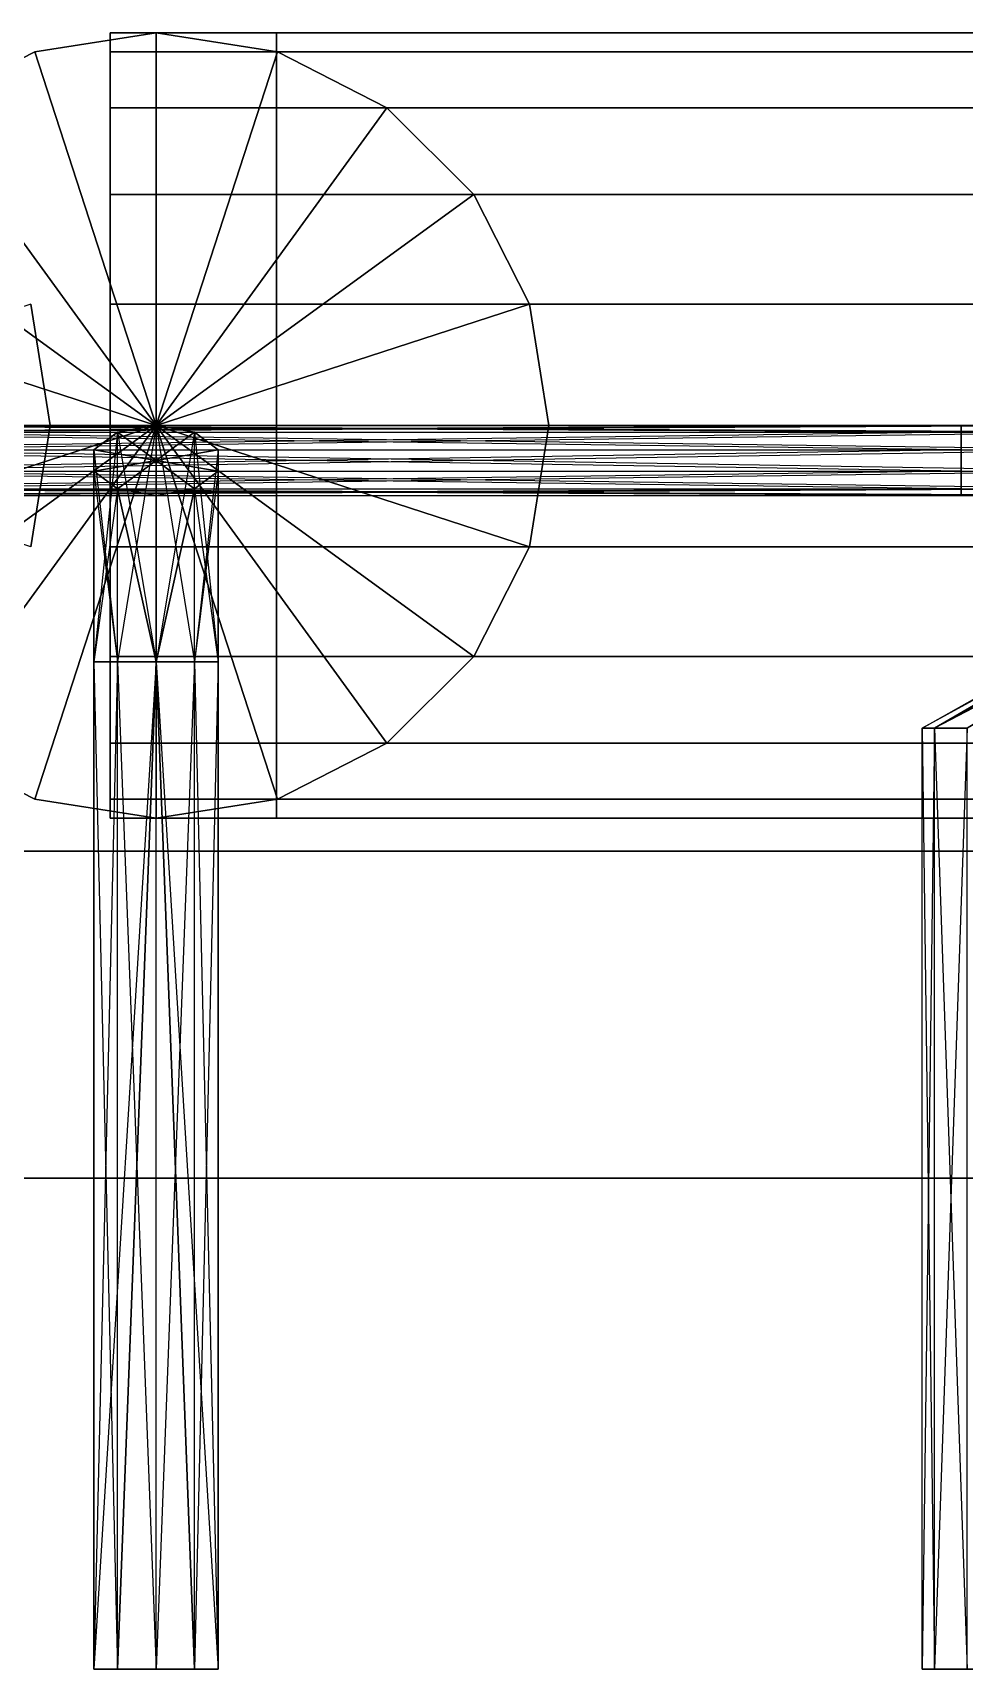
# Model space of a CAD drawing. Extents: x 0 to 4960, y -79 to 258.
# Drawn here: x 985.2 to 1097.2, y -78.7 to 118.1 of the extents above; entities that cross this region are included whole.
import ezdxf

# ---------------------------------------------------------------- set-up
doc = ezdxf.new("R2010")
doc.units = 0
doc.layers.add('UB3D', color=1, linetype='CONTINUOUS')

msp = doc.modelspace()

# ---------------------------------------------------------------- linework, layer by layer
at = {"layer": 'UB3D', "color": 53}
for points in [[(985.400792, 115.797965, -2105.511811), (1000.00002, 118.110256, -2105.511811), (1000.00002, 118.110256, -1894.488189), (985.400792, 115.797965, -1894.488189)], [(1000, 70.866142, -2105.511811), (1000.00002, 118.110256, -2105.511811), (985.400792, 115.797965, -2105.511811)], [(1000, 70.866142, -1894.488189), (985.400792, 115.797965, -1894.488189), (1000.00002, 118.110256, -1894.488189)], [(1000, 70.866142, -2105.511811), (1014.599208, 115.797965, -2105.511811), (1000.00002, 118.110256, -2105.511811)], [(1000, 70.866142, -1894.488189), (1000.00002, 118.110256, -1894.488189), (1014.599208, 115.797965, -1894.488189)], [(1000.00002, 118.110256, -2105.511811), (1014.599208, 115.797965, -2105.511811), (1014.599208, 115.797965, -1894.488189), (1000.00002, 118.110256, -1894.488189)], [(1205.511811, 115.797926, -1594.599248), (1205.511811, 118.110217, -1580.00002), (994.488189, 118.110217, -1580.00002), (994.488189, 115.797926, -1594.599248)], [(1205.511811, 118.110217, -1580.00002), (1205.511811, 115.797926, -1565.400752), (994.488189, 115.797926, -1565.400752), (994.488189, 118.110217, -1580.00002)], [(994.488189, 70.866142, -1580), (994.488189, 115.797926, -1594.599248), (994.488189, 118.110217, -1580.00002)], [(994.488189, 70.866142, -1580), (994.488189, 118.110217, -1580.00002), (994.488189, 115.797926, -1565.400752)], [(1225.511811, 115.797926, -3094.599248), (1225.511811, 118.110217, -3080.00002), (1014.488189, 118.110217, -3080.00002), (1014.488189, 115.797926, -3094.599248)], [(1225.511811, 118.110217, -3080.00002), (1225.511811, 115.797926, -3065.400752), (1014.488189, 115.797926, -3065.400752), (1014.488189, 118.110217, -3080.00002)], [(1014.488189, 70.866142, -3080), (1014.488189, 115.797926, -3094.599248), (1014.488189, 118.110217, -3080.00002)], [(1014.488189, 70.866142, -3080), (1014.488189, 118.110217, -3080.00002), (1014.488189, 115.797926, -3065.400752)], [(972.230638, 109.087437, -2105.511811), (985.400792, 115.797965, -2105.511811), (985.400792, 115.797965, -1894.488189), (972.230638, 109.087437, -1894.488189)], [(1000, 70.866142, -2105.511811), (985.400792, 115.797965, -2105.511811), (972.230638, 109.087437, -2105.511811)], [(1000, 70.866142, -1894.488189), (972.230638, 109.087437, -1894.488189), (985.400792, 115.797965, -1894.488189)], [(1205.511811, 109.087397, -1607.769402), (1205.511811, 115.797926, -1594.599248), (994.488189, 115.797926, -1594.599248), (994.488189, 109.087397, -1607.769402)], [(1205.511811, 115.797926, -1565.400752), (1205.511811, 109.087397, -1552.230598), (994.488189, 109.087397, -1552.230598), (994.488189, 115.797926, -1565.400752)], [(994.488189, 70.866142, -1580), (994.488189, 109.087397, -1607.769402), (994.488189, 115.797926, -1594.599248)], [(994.488189, 70.866142, -1580), (994.488189, 115.797926, -1565.400752), (994.488189, 109.087397, -1552.230598)], [(1000, 70.866142, -2105.511811), (1027.769362, 109.087437, -2105.511811), (1014.599208, 115.797965, -2105.511811)], [(1000, 70.866142, -1894.488189), (1014.599208, 115.797965, -1894.488189), (1027.769362, 109.087437, -1894.488189)], [(1225.511811, 109.087397, -3107.769402), (1225.511811, 115.797926, -3094.599248), (1014.488189, 115.797926, -3094.599248), (1014.488189, 109.087397, -3107.769402)], [(1225.511811, 115.797926, -3065.400752), (1225.511811, 109.087397, -3052.230598), (1014.488189, 109.087397, -3052.230598), (1014.488189, 115.797926, -3065.400752)], [(1014.488189, 70.866142, -3080), (1014.488189, 109.087397, -3107.769402), (1014.488189, 115.797926, -3094.599248)], [(1014.488189, 70.866142, -3080), (1014.488189, 115.797926, -3065.400752), (1014.488189, 109.087397, -3052.230598)], [(1014.599208, 115.797965, -2105.511811), (1027.769362, 109.087437, -2105.511811), (1027.769362, 109.087437, -1894.488189), (1014.599208, 115.797965, -1894.488189)], [(1000, 70.866142, -2105.511811), (972.230638, 109.087437, -2105.511811), (961.778744, 98.635543, -2105.511811)], [(1000, 70.866142, -1894.488189), (961.778744, 98.635543, -1894.488189), (972.230638, 109.087437, -1894.488189)], [(1205.511811, 98.635504, -1618.221295), (1205.511811, 109.087397, -1607.769402), (994.488189, 109.087397, -1607.769402), (994.488189, 98.635504, -1618.221295)], [(1205.511811, 109.087397, -1552.230598), (1205.511811, 98.635504, -1541.778705), (994.488189, 98.635504, -1541.778705), (994.488189, 109.087397, -1552.230598)], [(994.488189, 70.866142, -1580), (994.488189, 98.635504, -1618.221295), (994.488189, 109.087397, -1607.769402)], [(994.488189, 70.866142, -1580), (994.488189, 109.087397, -1552.230598), (994.488189, 98.635504, -1541.778705)], [(1000, 70.866142, -2105.511811), (1038.221256, 98.635543, -2105.511811), (1027.769362, 109.087437, -2105.511811)], [(1000, 70.866142, -1894.488189), (1027.769362, 109.087437, -1894.488189), (1038.221256, 98.635543, -1894.488189)], [(1225.511811, 98.635504, -3118.221295), (1225.511811, 109.087397, -3107.769402), (1014.488189, 109.087397, -3107.769402), (1014.488189, 98.635504, -3118.221295)], [(1225.511811, 109.087397, -3052.230598), (1225.511811, 98.635504, -3041.778705), (1014.488189, 98.635504, -3041.778705), (1014.488189, 109.087397, -3052.230598)], [(1014.488189, 70.866142, -3080), (1014.488189, 98.635504, -3118.221295), (1014.488189, 109.087397, -3107.769402)], [(1014.488189, 70.866142, -3080), (1014.488189, 109.087397, -3052.230598), (1014.488189, 98.635504, -3041.778705)], [(1027.769362, 109.087437, -2105.511811), (1038.221256, 98.635543, -2105.511811), (1038.221256, 98.635543, -1894.488189), (1027.769362, 109.087437, -1894.488189)], [(1000, 70.866142, -2105.511811), (961.778744, 98.635543, -2105.511811), (955.068216, 85.465389, -2105.511811)], [(1000, 70.866142, -1894.488189), (955.068216, 85.465389, -1894.488189), (961.778744, 98.635543, -1894.488189)], [(1205.511811, 85.46535, -1624.931824), (1205.511811, 98.635504, -1618.221295), (994.488189, 98.635504, -1618.221295), (994.488189, 85.46535, -1624.931824)], [(1205.511811, 98.635504, -1541.778705), (1205.511811, 85.46535, -1535.068176), (994.488189, 85.46535, -1535.068176), (994.488189, 98.635504, -1541.778705)], [(994.488189, 70.866142, -1580), (994.488189, 85.46535, -1624.931824), (994.488189, 98.635504, -1618.221295)], [(994.488189, 70.866142, -1580), (994.488189, 98.635504, -1541.778705), (994.488189, 85.46535, -1535.068176)], [(1000, 70.866142, -2105.511811), (1044.931784, 85.465389, -2105.511811), (1038.221256, 98.635543, -2105.511811)], [(1000, 70.866142, -1894.488189), (1038.221256, 98.635543, -1894.488189), (1044.931784, 85.465389, -1894.488189)], [(1225.511811, 85.46535, -3124.931824), (1225.511811, 98.635504, -3118.221295), (1014.488189, 98.635504, -3118.221295), (1014.488189, 85.46535, -3124.931824)], [(1225.511811, 98.635504, -3041.778705), (1225.511811, 85.46535, -3035.068176), (1014.488189, 85.46535, -3035.068176), (1014.488189, 98.635504, -3041.778705)], [(1014.488189, 70.866142, -3080), (1014.488189, 85.46535, -3124.931824), (1014.488189, 98.635504, -3118.221295)], [(1014.488189, 70.866142, -3080), (1014.488189, 98.635504, -3041.778705), (1014.488189, 85.46535, -3035.068176)], [(1038.221256, 98.635543, -2105.511811), (1044.931784, 85.465389, -2105.511811), (1044.931784, 85.465389, -1894.488189), (1038.221256, 98.635543, -1894.488189)], [(940, 70.866142, -3565.511811), (987.244075, 70.866161, -3565.511811), (984.931784, 85.465389, -3565.511811)], [(1000, 70.866142, -2105.511811), (955.068216, 85.465389, -2105.511811), (952.755925, 70.866161, -2105.511811)], [(1000, 70.866142, -1894.488189), (952.755925, 70.866122, -1894.488189), (955.068216, 85.465389, -1894.488189)], [(984.931784, 85.465389, -3565.511811), (987.244075, 70.866122, -3565.511811), (987.244075, 70.866122, -3354.488189), (984.931784, 85.465389, -3354.488189)], [(1205.511811, 70.866122, -1627.244114), (1205.511811, 85.46535, -1624.931824), (994.488189, 85.46535, -1624.931824), (994.488189, 70.866122, -1627.244114)], [(1205.511811, 85.46535, -1535.068176), (1205.511811, 70.866122, -1532.755886), (994.488189, 70.866122, -1532.755886), (994.488189, 85.46535, -1535.068176)], [(994.488189, 70.866142, -1580), (994.488189, 70.866122, -1627.244114), (994.488189, 85.46535, -1624.931824)], [(994.488189, 70.866142, -1580), (994.488189, 85.46535, -1535.068176), (994.488189, 70.866122, -1532.755886)], [(1000, 70.866142, -2105.511811), (1047.244075, 70.866161, -2105.511811), (1044.931784, 85.465389, -2105.511811)], [(1225.511811, 70.866122, -3127.244114), (1225.511811, 85.46535, -3124.931824), (1014.488189, 85.46535, -3124.931824), (1014.488189, 70.866122, -3127.244114)], [(1225.511811, 85.46535, -3035.068176), (1225.511811, 70.866122, -3032.755886), (1014.488189, 70.866122, -3032.755886), (1014.488189, 85.46535, -3035.068176)], [(1014.488189, 70.866142, -3080), (1014.488189, 70.866122, -3127.244114), (1014.488189, 85.46535, -3124.931824)], [(1014.488189, 70.866142, -3080), (1014.488189, 85.46535, -3035.068176), (1014.488189, 70.866122, -3032.755886)], [(1044.931784, 85.465389, -2105.511811), (1047.244075, 70.866122, -2105.511811), (1047.244075, 70.866122, -1894.488189), (1044.931784, 85.465389, -1894.488189)], [(1000, 70.866142, -2105.511811), (952.755925, 70.866161, -2105.511811), (955.068216, 56.266894, -2105.511811)], [(940, 70.866142, -3354.488189), (987.244075, 70.866122, -3354.488189), (984.931784, 56.266894, -3354.488189)], [(1000, 70.866142, -1894.488189), (955.068216, 56.266894, -1894.488189), (952.755925, 70.866122, -1894.488189)], [(1000, 70.866142, -2105.511811), (955.068216, 56.266894, -2105.511811), (961.778744, 43.09674, -2105.511811)], [(1000, 70.866142, -1894.488189), (961.778744, 43.09674, -1894.488189), (955.068216, 56.266894, -1894.488189)], [(1000, 70.866142, -2105.511811), (961.778744, 43.09674, -2105.511811), (972.230638, 32.644847, -2105.511811)], [(1000, 70.866142, -1894.488189), (972.230638, 32.644847, -1894.488189), (961.778744, 43.09674, -1894.488189)], [(1000, 70.866142, -2105.511811), (972.230638, 32.644847, -2105.511811), (985.400792, 25.934318, -2105.511811)], [(1000, 70.866142, -1894.488189), (985.400792, 25.934318, -1894.488189), (972.230638, 32.644847, -1894.488189)], [(987.244075, 70.866122, -3565.511811), (984.931784, 56.266894, -3565.511811), (984.931784, 56.266894, -3354.488189), (987.244075, 70.866122, -3354.488189)], [(1000, 70.866142, -2105.511811), (985.400792, 25.934318, -2105.511811), (1000.00002, 23.622028, -2105.511811)], [(1000, 70.866142, -1894.488189), (1000.00002, 23.622028, -1894.488189), (985.400792, 25.934318, -1894.488189)], [(994.488189, 70.866142, -1580), (994.488189, 23.622067, -1580.00002), (994.488189, 25.934357, -1594.599248)], [(994.488189, 70.866142, -1580), (994.488189, 25.934357, -1594.599248), (994.488189, 32.644886, -1607.769402)], [(994.488189, 70.866142, -1580), (994.488189, 32.644886, -1607.769402), (994.488189, 43.096779, -1618.221295)], [(994.488189, 70.866142, -1580), (994.488189, 43.096779, -1618.221295), (994.488189, 56.266933, -1624.931824)], [(994.488189, 70.866142, -1580), (994.488189, 56.266933, -1624.931824), (994.488189, 70.866122, -1627.244114)], [(994.488189, 70.866142, -1580), (994.488189, 70.866122, -1532.755886), (994.488189, 56.266933, -1535.068176)], [(994.488189, 70.866142, -1580), (994.488189, 56.266933, -1535.068176), (994.488189, 43.096779, -1541.778705)], [(994.488189, 70.866142, -1580), (994.488189, 43.096779, -1541.778705), (994.488189, 32.644886, -1552.230598)], [(994.488189, 70.866142, -1580), (994.488189, 32.644886, -1552.230598), (994.488189, 25.934357, -1565.400752)], [(1205.511811, 56.266933, -1624.931824), (1205.511811, 70.866122, -1627.244114), (994.488189, 70.866122, -1627.244114), (994.488189, 56.266933, -1624.931824)], [(1205.511811, 70.866122, -1532.755886), (1205.511811, 56.266933, -1535.068176), (994.488189, 56.266933, -1535.068176), (994.488189, 70.866122, -1532.755886)], [(1000, 70.866142, -2105.511811), (1000.00002, 23.622028, -2105.511811), (1014.599208, 25.934318, -2105.511811)], [(1000, 70.866142, -2105.511811), (1014.599208, 25.934318, -2105.511811), (1027.769362, 32.644847, -2105.511811)], [(1000, 70.866142, -2105.511811), (1027.769362, 32.644847, -2105.511811), (1038.221256, 43.09674, -2105.511811)], [(1000, 70.866142, -2105.511811), (1038.221256, 43.09674, -2105.511811), (1044.931784, 56.266894, -2105.511811)], [(1000, 70.866142, -1894.488189), (1047.244075, 70.866122, -1894.488189), (1044.931784, 56.266894, -1894.488189)], [(1000, 70.866142, -1894.488189), (1044.931784, 56.266894, -1894.488189), (1038.221256, 43.09674, -1894.488189)], [(1000, 70.866142, -1894.488189), (1038.221256, 43.09674, -1894.488189), (1027.769362, 32.644847, -1894.488189)], [(1000, 70.866142, -1894.488189), (1027.769362, 32.644847, -1894.488189), (1014.599208, 25.934318, -1894.488189)], [(1000, 70.866142, -1894.488189), (1014.599208, 25.934318, -1894.488189), (1000.00002, 23.622028, -1894.488189)], [(1014.488189, 70.866142, -3080), (1014.488189, 23.622067, -3080.00002), (1014.488189, 25.934357, -3094.599248)], [(1014.488189, 70.866142, -3080), (1014.488189, 25.934357, -3094.599248), (1014.488189, 32.644886, -3107.769402)], [(1014.488189, 70.866142, -3080), (1014.488189, 32.644886, -3107.769402), (1014.488189, 43.096779, -3118.221295)], [(1014.488189, 70.866142, -3080), (1014.488189, 43.096779, -3118.221295), (1014.488189, 56.266933, -3124.931824)], [(1014.488189, 70.866142, -3080), (1014.488189, 56.266933, -3124.931824), (1014.488189, 70.866122, -3127.244114)], [(1014.488189, 70.866142, -3080), (1014.488189, 70.866122, -3032.755886), (1014.488189, 56.266933, -3035.068176)], [(1014.488189, 70.866142, -3080), (1014.488189, 56.266933, -3035.068176), (1014.488189, 43.096779, -3041.778705)], [(1014.488189, 70.866142, -3080), (1014.488189, 43.096779, -3041.778705), (1014.488189, 32.644886, -3052.230598)], [(1014.488189, 70.866142, -3080), (1014.488189, 32.644886, -3052.230598), (1014.488189, 25.934357, -3065.400752)], [(1225.511811, 56.266933, -3124.931824), (1225.511811, 70.866122, -3127.244114), (1014.488189, 70.866122, -3127.244114), (1014.488189, 56.266933, -3124.931824)], [(1225.511811, 70.866122, -3032.755886), (1225.511811, 56.266933, -3035.068176), (1014.488189, 56.266933, -3035.068176), (1014.488189, 70.866122, -3032.755886)], [(1047.244075, 70.866122, -2105.511811), (1044.931784, 56.266894, -2105.511811), (1044.931784, 56.266894, -1894.488189), (1047.244075, 70.866122, -1894.488189)], [(1205.511811, 43.096779, -1618.221295), (1205.511811, 56.266933, -1624.931824), (994.488189, 56.266933, -1624.931824), (994.488189, 43.096779, -1618.221295)], [(1205.511811, 56.266933, -1535.068176), (1205.511811, 43.096779, -1541.778705), (994.488189, 43.096779, -1541.778705), (994.488189, 56.266933, -1535.068176)], [(1225.511811, 43.096779, -3118.221295), (1225.511811, 56.266933, -3124.931824), (1014.488189, 56.266933, -3124.931824), (1014.488189, 43.096779, -3118.221295)], [(1225.511811, 56.266933, -3035.068176), (1225.511811, 43.096779, -3041.778705), (1014.488189, 43.096779, -3041.778705), (1014.488189, 56.266933, -3035.068176)], [(1044.931784, 56.266894, -2105.511811), (1038.221256, 43.09674, -2105.511811), (1038.221256, 43.09674, -1894.488189), (1044.931784, 56.266894, -1894.488189)], [(1205.511811, 32.644886, -1607.769402), (1205.511811, 43.096779, -1618.221295), (994.488189, 43.096779, -1618.221295), (994.488189, 32.644886, -1607.769402)], [(1205.511811, 43.096779, -1541.778705), (1205.511811, 32.644886, -1552.230598), (994.488189, 32.644886, -1552.230598), (994.488189, 43.096779, -1541.778705)], [(1225.511811, 32.644886, -3107.769402), (1225.511811, 43.096779, -3118.221295), (1014.488189, 43.096779, -3118.221295), (1014.488189, 32.644886, -3107.769402)], [(1225.511811, 43.096779, -3041.778705), (1225.511811, 32.644886, -3052.230598), (1014.488189, 32.644886, -3052.230598), (1014.488189, 43.096779, -3041.778705)], [(1038.221256, 43.09674, -2105.511811), (1027.769362, 32.644847, -2105.511811), (1027.769362, 32.644847, -1894.488189), (1038.221256, 43.09674, -1894.488189)], [(985.400792, 25.934318, -2105.511811), (972.230638, 32.644847, -2105.511811), (972.230638, 32.644847, -1894.488189), (985.400792, 25.934318, -1894.488189)], [(1205.511811, 25.934357, -1594.599248), (1205.511811, 32.644886, -1607.769402), (994.488189, 32.644886, -1607.769402), (994.488189, 25.934357, -1594.599248)], [(1205.511811, 32.644886, -1552.230598), (1205.511811, 25.934357, -1565.400752), (994.488189, 25.934357, -1565.400752), (994.488189, 32.644886, -1552.230598)], [(1225.511811, 25.934357, -3094.599248), (1225.511811, 32.644886, -3107.769402), (1014.488189, 32.644886, -3107.769402), (1014.488189, 25.934357, -3094.599248)], [(1225.511811, 32.644886, -3052.230598), (1225.511811, 25.934357, -3065.400752), (1014.488189, 25.934357, -3065.400752), (1014.488189, 32.644886, -3052.230598)], [(1027.769362, 32.644847, -2105.511811), (1014.599208, 25.934318, -2105.511811), (1014.599208, 25.934318, -1894.488189), (1027.769362, 32.644847, -1894.488189)], [(1000.00002, 23.622028, -2105.511811), (985.400792, 25.934318, -2105.511811), (985.400792, 25.934318, -1894.488189), (1000.00002, 23.622028, -1894.488189)], [(1205.511811, 23.622067, -1580.00002), (1205.511811, 25.934357, -1594.599248), (994.488189, 25.934357, -1594.599248), (994.488189, 23.622067, -1580.00002)], [(1205.511811, 25.934357, -1565.400752), (1205.511811, 23.622067, -1580.00002), (994.488189, 23.622067, -1580.00002), (994.488189, 25.934357, -1565.400752)], [(1014.599208, 25.934318, -2105.511811), (1000.00002, 23.622028, -2105.511811), (1000.00002, 23.622028, -1894.488189), (1014.599208, 25.934318, -1894.488189)], [(1225.511811, 23.622067, -3080.00002), (1225.511811, 25.934357, -3094.599248), (1014.488189, 25.934357, -3094.599248), (1014.488189, 23.622067, -3080.00002)], [(1225.511811, 25.934357, -3065.400752), (1225.511811, 23.622067, -3080.00002), (1014.488189, 23.622067, -3080.00002), (1014.488189, 25.934357, -3065.400752)]]:
    msp.add_3dface(points, dxfattribs=at)
at = {"layer": 'UB3D', "color": 254}
for points in [[(939.370079, 70.065157, -1575.370079), (1096.850394, 70.065157, -1575.370079), (939.370079, 70.870118, -1580)], [(1096.850394, 70.065157, -1575.370079), (939.370079, 70.870118, -1580), (1096.850394, 70.870118, -1580)], [(939.370079, 70.870118, -1580), (1096.850394, 70.870118, -1580), (939.370079, 70.065157, -1584.629921)], [(1096.850394, 70.870118, -1580), (939.370079, 70.065157, -1584.629921), (1096.850394, 70.065157, -1584.629921)], [(959.370079, 70.065157, -3075.370079), (1116.850394, 70.065157, -3075.370079), (959.370079, 70.870118, -3080)], [(1116.850394, 70.065157, -3075.370079), (959.370079, 70.870118, -3080), (1116.850394, 70.870118, -3080)], [(959.370079, 70.870118, -3080), (1116.850394, 70.870118, -3080), (959.370079, 70.065157, -3084.629921)], [(1116.850394, 70.870118, -3080), (959.370079, 70.065157, -3084.629921), (1116.850394, 70.065157, -3084.629921)], [(1000, 42.423071, -1792.125984), (1000, 70.870118, -1839.370079), (995.370079, 42.423071, -1793.629921)], [(1000, 70.870118, -1839.370079), (995.370079, 42.423071, -1793.629921), (995.370079, 70.065157, -1839.370079)], [(1000, 70.870118, -1839.370079), (1000, 70.870118, -1996.850394), (995.370079, 70.065157, -1839.370079)], [(1000, 70.870118, -1996.850394), (995.370079, 70.065157, -1839.370079), (995.370079, 70.065157, -1996.850394)], [(1000, 66.655709, -1996.850394), (995.370079, 70.065157, -1996.850394), (1000, 70.870118, -1996.850394)], [(995.370079, 70.065157, -2160.629921), (1000, 42.423071, -2207.874016), (1000, 70.870118, -2160.629921)], [(995.370079, 70.065157, -2160.629921), (995.370079, 70.065157, -2003.149606), (1000, 70.870118, -2160.629921)], [(995.370079, 70.065157, -2003.149606), (1000, 70.870118, -2160.629921), (1000, 70.870118, -2003.149606)], [(1000, 66.655709, -2003.149606), (1000, 70.870118, -2003.149606), (995.370079, 70.065157, -2003.149606)], [(1004.629921, 70.065157, -1839.370079), (1000, 42.423071, -1792.125984), (1000, 70.870118, -1839.370079)], [(1004.629921, 70.065157, -1839.370079), (1004.629921, 70.065157, -1996.850394), (1000, 70.870118, -1839.370079)], [(1004.629921, 70.065157, -1996.850394), (1000, 70.870118, -1839.370079), (1000, 70.870118, -1996.850394)], [(1000, 66.655709, -1996.850394), (1000, 70.870118, -1996.850394), (1004.629921, 70.065157, -1996.850394)], [(1000, 42.423071, -2207.874016), (1000, 70.870118, -2160.629921), (1004.629921, 42.423071, -2206.370079)], [(1000, 70.870118, -2160.629921), (1004.629921, 42.423071, -2206.370079), (1004.629921, 70.065157, -2160.629921)], [(1000, 70.870118, -2160.629921), (1000, 70.870118, -2003.149606), (1004.629921, 70.065157, -2160.629921)], [(1000, 70.870118, -2003.149606), (1004.629921, 70.065157, -2160.629921), (1004.629921, 70.065157, -2003.149606)], [(1000, 66.655709, -2003.149606), (1004.629921, 70.065157, -2003.149606), (1000, 70.870118, -2003.149606)], [(1096.850394, 66.655709, -1580), (1096.850394, 70.065157, -1584.629921), (1096.850394, 70.870118, -1580)], [(1096.850394, 66.655709, -1580), (1096.850394, 70.870118, -1580), (1096.850394, 70.065157, -1575.370079)], [(939.370079, 67.957953, -1572.511811), (1096.850394, 67.957953, -1572.511811), (939.370079, 70.065157, -1575.370079)], [(1096.850394, 67.957953, -1572.511811), (939.370079, 70.065157, -1575.370079), (1096.850394, 70.065157, -1575.370079)], [(939.370079, 70.065157, -1584.629921), (1096.850394, 70.065157, -1584.629921), (939.370079, 67.957953, -1587.488189)], [(1096.850394, 70.065157, -1584.629921), (939.370079, 67.957953, -1587.488189), (1096.850394, 67.957953, -1587.488189)], [(959.370079, 67.957953, -3072.511811), (1116.850394, 67.957953, -3072.511811), (959.370079, 70.065157, -3075.370079)], [(1116.850394, 67.957953, -3072.511811), (959.370079, 70.065157, -3075.370079), (1116.850394, 70.065157, -3075.370079)], [(959.370079, 70.065157, -3084.629921), (1116.850394, 70.065157, -3084.629921), (959.370079, 67.957953, -3087.488189)], [(1116.850394, 70.065157, -3084.629921), (959.370079, 67.957953, -3087.488189), (1116.850394, 67.957953, -3087.488189)], [(995.370079, 42.423071, -1793.629921), (995.370079, 70.065157, -1839.370079), (992.511811, 42.423071, -1797.566929)], [(995.370079, 70.065157, -1839.370079), (992.511811, 42.423071, -1797.566929), (992.511811, 67.957953, -1839.370079)], [(995.370079, 70.065157, -1839.370079), (995.370079, 70.065157, -1996.850394), (992.511811, 67.957953, -1839.370079)], [(995.370079, 70.065157, -1996.850394), (992.511811, 67.957953, -1839.370079), (992.511811, 67.957953, -1996.850394)], [(1000, 66.655709, -1996.850394), (992.511811, 67.957953, -1996.850394), (995.370079, 70.065157, -1996.850394)], [(992.511811, 67.957953, -2160.629921), (995.370079, 42.423071, -2206.370079), (995.370079, 70.065157, -2160.629921)], [(992.511811, 67.957953, -2160.629921), (992.511811, 67.957953, -2003.149606), (995.370079, 70.065157, -2160.629921)], [(992.511811, 67.957953, -2003.149606), (995.370079, 70.065157, -2160.629921), (995.370079, 70.065157, -2003.149606)], [(1000, 66.655709, -2003.149606), (995.370079, 70.065157, -2003.149606), (992.511811, 67.957953, -2003.149606)], [(995.370079, 42.423071, -2206.370079), (995.370079, 70.065157, -2160.629921), (1000, 42.423071, -2207.874016)], [(1004.629921, 42.423071, -1793.629921), (1004.629921, 70.065157, -1839.370079), (1000, 42.423071, -1792.125984)], [(1000, 66.655709, -1996.850394), (1004.629921, 70.065157, -1996.850394), (1007.488189, 67.957953, -1996.850394)], [(1000, 66.655709, -2003.149606), (1007.488189, 67.957953, -2003.149606), (1004.629921, 70.065157, -2003.149606)], [(1007.488189, 67.957953, -1839.370079), (1004.629921, 42.423071, -1793.629921), (1004.629921, 70.065157, -1839.370079)], [(1007.488189, 67.957953, -1839.370079), (1007.488189, 67.957953, -1996.850394), (1004.629921, 70.065157, -1839.370079)], [(1007.488189, 67.957953, -1996.850394), (1004.629921, 70.065157, -1839.370079), (1004.629921, 70.065157, -1996.850394)], [(1004.629921, 42.423071, -2206.370079), (1004.629921, 70.065157, -2160.629921), (1007.488189, 42.423071, -2202.433071)], [(1004.629921, 70.065157, -2160.629921), (1007.488189, 42.423071, -2202.433071), (1007.488189, 67.957953, -2160.629921)], [(1004.629921, 70.065157, -2160.629921), (1004.629921, 70.065157, -2003.149606), (1007.488189, 67.957953, -2160.629921)], [(1004.629921, 70.065157, -2003.149606), (1007.488189, 67.957953, -2160.629921), (1007.488189, 67.957953, -2003.149606)], [(1096.850394, 66.655709, -1580), (1096.850394, 67.957953, -1587.488189), (1096.850394, 70.065157, -1584.629921)], [(1096.850394, 66.655709, -1580), (1096.850394, 70.065157, -1575.370079), (1096.850394, 67.957953, -1572.511811)], [(939.370079, 65.353465, -1572.511811), (1096.850394, 65.353465, -1572.511811), (939.370079, 67.957953, -1572.511811)], [(1096.850394, 65.353465, -1572.511811), (939.370079, 67.957953, -1572.511811), (1096.850394, 67.957953, -1572.511811)], [(939.370079, 67.957953, -1587.488189), (1096.850394, 67.957953, -1587.488189), (939.370079, 65.353465, -1587.488189)], [(1096.850394, 67.957953, -1587.488189), (939.370079, 65.353465, -1587.488189), (1096.850394, 65.353465, -1587.488189)], [(959.370079, 65.353465, -3072.511811), (1116.850394, 65.353465, -3072.511811), (959.370079, 67.957953, -3072.511811)], [(1116.850394, 65.353465, -3072.511811), (959.370079, 67.957953, -3072.511811), (1116.850394, 67.957953, -3072.511811)], [(959.370079, 67.957953, -3087.488189), (1116.850394, 67.957953, -3087.488189), (959.370079, 65.353465, -3087.488189)], [(1116.850394, 67.957953, -3087.488189), (959.370079, 65.353465, -3087.488189), (1116.850394, 65.353465, -3087.488189)], [(992.511811, 42.423071, -1797.566929), (992.511811, 67.957953, -1839.370079), (992.511811, 42.423071, -1802.433071)], [(992.511811, 67.957953, -1839.370079), (992.511811, 42.423071, -1802.433071), (992.511811, 65.353465, -1839.370079)], [(992.511811, 67.957953, -1839.370079), (992.511811, 67.957953, -1996.850394), (992.511811, 65.353465, -1839.370079)], [(992.511811, 67.957953, -1996.850394), (992.511811, 65.353465, -1839.370079), (992.511811, 65.353465, -1996.850394)], [(1000, 66.655709, -1996.850394), (992.511811, 65.353465, -1996.850394), (992.511811, 67.957953, -1996.850394)], [(992.511811, 65.353465, -2160.629921), (992.511811, 42.423071, -2202.433071), (992.511811, 67.957953, -2160.629921)], [(992.511811, 42.423071, -2202.433071), (992.511811, 67.957953, -2160.629921), (995.370079, 42.423071, -2206.370079)], [(992.511811, 65.353465, -2160.629921), (992.511811, 65.353465, -2003.149606), (992.511811, 67.957953, -2160.629921)], [(992.511811, 65.353465, -2003.149606), (992.511811, 67.957953, -2160.629921), (992.511811, 67.957953, -2003.149606)], [(1000, 66.655709, -2003.149606), (992.511811, 67.957953, -2003.149606), (992.511811, 65.353465, -2003.149606)], [(1000, 66.655709, -1996.850394), (1007.488189, 67.957953, -1996.850394), (1007.488189, 65.353465, -1996.850394)], [(1000, 66.655709, -2003.149606), (1007.488189, 65.353465, -2003.149606), (1007.488189, 67.957953, -2003.149606)], [(1007.488189, 42.423071, -1797.566929), (1007.488189, 67.957953, -1839.370079), (1004.629921, 42.423071, -1793.629921)], [(1007.488189, 65.353465, -1839.370079), (1007.488189, 42.423071, -1797.566929), (1007.488189, 67.957953, -1839.370079)], [(1007.488189, 65.353465, -1839.370079), (1007.488189, 65.353465, -1996.850394), (1007.488189, 67.957953, -1839.370079)], [(1007.488189, 65.353465, -1996.850394), (1007.488189, 67.957953, -1839.370079), (1007.488189, 67.957953, -1996.850394)], [(1007.488189, 42.423071, -2202.433071), (1007.488189, 67.957953, -2160.629921), (1007.488189, 42.423071, -2197.566929)], [(1007.488189, 67.957953, -2160.629921), (1007.488189, 42.423071, -2197.566929), (1007.488189, 65.353465, -2160.629921)], [(1007.488189, 67.957953, -2160.629921), (1007.488189, 67.957953, -2003.149606), (1007.488189, 65.353465, -2160.629921)], [(1007.488189, 67.957953, -2003.149606), (1007.488189, 65.353465, -2160.629921), (1007.488189, 65.353465, -2003.149606)], [(1096.850394, 66.655709, -1580), (1096.850394, 65.353465, -1587.488189), (1096.850394, 67.957953, -1587.488189)], [(1096.850394, 66.655709, -1580), (1096.850394, 67.957953, -1572.511811), (1096.850394, 65.353465, -1572.511811)], [(939.370079, 63.246299, -1575.370079), (1096.850394, 63.246299, -1575.370079), (939.370079, 65.353465, -1572.511811)], [(1096.850394, 63.246299, -1575.370079), (939.370079, 65.353465, -1572.511811), (1096.850394, 65.353465, -1572.511811)], [(939.370079, 65.353465, -1587.488189), (1096.850394, 65.353465, -1587.488189), (939.370079, 63.246299, -1584.629921)], [(1096.850394, 65.353465, -1587.488189), (939.370079, 63.246299, -1584.629921), (1096.850394, 63.246299, -1584.629921)], [(959.370079, 63.246299, -3075.370079), (1116.850394, 63.246299, -3075.370079), (959.370079, 65.353465, -3072.511811)], [(1116.850394, 63.246299, -3075.370079), (959.370079, 65.353465, -3072.511811), (1116.850394, 65.353465, -3072.511811)], [(959.370079, 65.353465, -3087.488189), (1116.850394, 65.353465, -3087.488189), (959.370079, 63.246299, -3084.629921)], [(1116.850394, 65.353465, -3087.488189), (959.370079, 63.246299, -3084.629921), (1116.850394, 63.246299, -3084.629921)], [(1000, 66.655709, -1996.850394), (995.370079, 63.246299, -1996.850394), (992.511811, 65.353465, -1996.850394)], [(1000, 66.655709, -2003.149606), (992.511811, 65.353465, -2003.149606), (995.370079, 63.246299, -2003.149606)], [(992.511811, 42.423071, -1802.433071), (992.511811, 65.353465, -1839.370079), (995.370079, 42.423071, -1806.370079)], [(992.511811, 65.353465, -1839.370079), (995.370079, 42.423071, -1806.370079), (995.370079, 63.246299, -1839.370079)], [(992.511811, 65.353465, -1839.370079), (992.511811, 65.353465, -1996.850394), (995.370079, 63.246299, -1839.370079)], [(992.511811, 65.353465, -1996.850394), (995.370079, 63.246299, -1839.370079), (995.370079, 63.246299, -1996.850394)], [(995.370079, 63.246299, -2160.629921), (992.511811, 42.423071, -2197.566929), (992.511811, 65.353465, -2160.629921)], [(992.511811, 42.423071, -2197.566929), (992.511811, 65.353465, -2160.629921), (992.511811, 42.423071, -2202.433071)], [(995.370079, 63.246299, -2160.629921), (995.370079, 63.246299, -2003.149606), (992.511811, 65.353465, -2160.629921)], [(995.370079, 63.246299, -2003.149606), (992.511811, 65.353465, -2160.629921), (992.511811, 65.353465, -2003.149606)], [(1000, 66.655709, -1996.850394), (1000, 62.441339, -1996.850394), (995.370079, 63.246299, -1996.850394)], [(1000, 66.655709, -2003.149606), (995.370079, 63.246299, -2003.149606), (1000, 62.441339, -2003.149606)], [(1000, 66.655709, -1996.850394), (1007.488189, 65.353465, -1996.850394), (1004.629921, 63.246299, -1996.850394)], [(1000, 66.655709, -1996.850394), (1004.629921, 63.246299, -1996.850394), (1000, 62.441339, -1996.850394)], [(1000, 66.655709, -2003.149606), (1000, 62.441339, -2003.149606), (1004.629921, 63.246299, -2003.149606)], [(1000, 66.655709, -2003.149606), (1004.629921, 63.246299, -2003.149606), (1007.488189, 65.353465, -2003.149606)], [(1004.629921, 63.246299, -1839.370079), (1007.488189, 42.423071, -1802.433071), (1007.488189, 65.353465, -1839.370079)], [(1004.629921, 63.246299, -1839.370079), (1004.629921, 63.246299, -1996.850394), (1007.488189, 65.353465, -1839.370079)], [(1004.629921, 63.246299, -1996.850394), (1007.488189, 65.353465, -1839.370079), (1007.488189, 65.353465, -1996.850394)], [(1007.488189, 42.423071, -2197.566929), (1007.488189, 65.353465, -2160.629921), (1004.629921, 42.423071, -2193.629921)], [(1007.488189, 65.353465, -2160.629921), (1004.629921, 42.423071, -2193.629921), (1004.629921, 63.246299, -2160.629921)], [(1007.488189, 65.353465, -2160.629921), (1007.488189, 65.353465, -2003.149606), (1004.629921, 63.246299, -2160.629921)], [(1007.488189, 65.353465, -2003.149606), (1004.629921, 63.246299, -2160.629921), (1004.629921, 63.246299, -2003.149606)], [(1007.488189, 42.423071, -1802.433071), (1007.488189, 65.353465, -1839.370079), (1007.488189, 42.423071, -1797.566929)], [(1096.850394, 66.655709, -1580), (1096.850394, 62.441339, -1580), (1096.850394, 63.246299, -1584.629921)], [(1096.850394, 66.655709, -1580), (1096.850394, 63.246299, -1584.629921), (1096.850394, 65.353465, -1587.488189)], [(1096.850394, 66.655709, -1580), (1096.850394, 65.353465, -1572.511811), (1096.850394, 63.246299, -1575.370079)], [(1096.850394, 66.655709, -1580), (1096.850394, 63.246299, -1575.370079), (1096.850394, 62.441339, -1580)], [(939.370079, 62.441339, -1580), (1096.850394, 62.441339, -1580), (939.370079, 63.246299, -1575.370079)], [(1096.850394, 62.441339, -1580), (939.370079, 63.246299, -1575.370079), (1096.850394, 63.246299, -1575.370079)], [(939.370079, 63.246299, -1584.629921), (1096.850394, 63.246299, -1584.629921), (939.370079, 62.441339, -1580)], [(1096.850394, 63.246299, -1584.629921), (939.370079, 62.441339, -1580), (1096.850394, 62.441339, -1580)], [(959.370079, 62.441339, -3080), (1116.850394, 62.441339, -3080), (959.370079, 63.246299, -3075.370079)], [(1116.850394, 62.441339, -3080), (959.370079, 63.246299, -3075.370079), (1116.850394, 63.246299, -3075.370079)], [(959.370079, 63.246299, -3084.629921), (1116.850394, 63.246299, -3084.629921), (959.370079, 62.441339, -3080)], [(1116.850394, 63.246299, -3084.629921), (959.370079, 62.441339, -3080), (1116.850394, 62.441339, -3080)], [(1000, 42.423071, -2193.629921), (995.370079, 63.246299, -2160.629921), (992.511811, 42.423071, -2197.566929)], [(995.370079, 42.423071, -1806.370079), (995.370079, 63.246299, -1839.370079), (1000, 42.423071, -1807.874016)], [(995.370079, 63.246299, -1839.370079), (1000, 42.423071, -1807.874016), (1000, 62.441339, -1839.370079)], [(995.370079, 63.246299, -1839.370079), (995.370079, 63.246299, -1996.850394), (1000, 62.441339, -1839.370079)], [(995.370079, 63.246299, -1996.850394), (1000, 62.441339, -1839.370079), (1000, 62.441339, -1996.850394)], [(1000, 62.441339, -2160.629921), (1000, 42.423071, -2193.629921), (995.370079, 63.246299, -2160.629921)], [(1000, 62.441339, -2160.629921), (1000, 62.441339, -2003.149606), (995.370079, 63.246299, -2160.629921)], [(1000, 62.441339, -2003.149606), (995.370079, 63.246299, -2160.629921), (995.370079, 63.246299, -2003.149606)], [(1000, 62.441339, -1839.370079), (1000, 42.423071, -1806.370079), (1004.629921, 63.246299, -1839.370079)], [(1000, 42.423071, -1806.370079), (1004.629921, 63.246299, -1839.370079), (1007.488189, 42.423071, -1802.433071)], [(1000, 62.441339, -1839.370079), (1000, 62.441339, -1996.850394), (1004.629921, 63.246299, -1839.370079)], [(1000, 62.441339, -1996.850394), (1004.629921, 63.246299, -1839.370079), (1004.629921, 63.246299, -1996.850394)], [(1004.629921, 42.423071, -2193.629921), (1004.629921, 63.246299, -2160.629921), (1000, 42.423071, -2192.125984)], [(1004.629921, 63.246299, -2160.629921), (1000, 42.423071, -2192.125984), (1000, 62.441339, -2160.629921)], [(1004.629921, 63.246299, -2160.629921), (1004.629921, 63.246299, -2003.149606), (1000, 62.441339, -2160.629921)], [(1004.629921, 63.246299, -2003.149606), (1000, 62.441339, -2160.629921), (1000, 62.441339, -2003.149606)], [(1000, 42.423071, -1807.874016), (1000, 62.441339, -1839.370079), (1000, 42.423071, -1806.370079)], [(1000, 42.423071, -2192.125984), (1000, 62.441339, -2160.629921), (1000, 42.423071, -2193.629921)], [(1139.370079, 60.275591, -3655.370079), (1092.125984, 34.452008, -3660), (1139.370079, 61.027598, -3660)], [(1092.125984, 34.452008, -3660), (1139.370079, 61.027598, -3660), (1093.629921, 34.452008, -3664.629921)], [(1139.370079, 61.027598, -3660), (1093.629921, 34.452008, -3664.629921), (1139.370079, 60.275591, -3664.629921)], [(1093.629921, 34.452008, -3655.370079), (1139.370079, 60.275591, -3655.370079), (1092.125984, 34.452008, -3660)], [(1139.370079, 58.307047, -3652.511811), (1093.629921, 34.452008, -3655.370079), (1139.370079, 60.275591, -3655.370079)], [(1093.629921, 34.452008, -3664.629921), (1139.370079, 60.275591, -3664.629921), (1097.566929, 34.452008, -3667.488189)], [(1097.566929, 34.452008, -3652.511811), (1139.370079, 58.307047, -3652.511811), (1093.629921, 34.452008, -3655.370079)], [(995.370079, -78.740157, -1793.629921), (995.370079, 42.423071, -1793.629921), (992.511811, -78.740157, -1797.566929)], [(995.370079, 42.423071, -1793.629921), (992.511811, -78.740157, -1797.566929), (992.511811, 42.423071, -1797.566929)], [(992.511811, -78.740157, -1797.566929), (992.511811, 42.423071, -1797.566929), (992.511811, -78.740157, -1802.433071)], [(992.511811, 42.423071, -1797.566929), (992.511811, -78.740157, -1802.433071), (992.511811, 42.423071, -1802.433071)], [(992.511811, -78.740157, -1802.433071), (992.511811, 42.423071, -1802.433071), (995.370079, -78.740157, -1806.370079)], [(992.511811, 42.423071, -1802.433071), (995.370079, -78.740157, -1806.370079), (995.370079, 42.423071, -1806.370079)], [(995.370079, -78.740157, -2193.629921), (1000, 42.423071, -2193.629921), (992.511811, -78.740157, -2197.566929)], [(1000, 42.423071, -2193.629921), (992.511811, -78.740157, -2197.566929), (992.511811, 42.423071, -2197.566929)], [(992.511811, -78.740157, -2197.566929), (992.511811, 42.423071, -2197.566929), (992.511811, -78.740157, -2202.433071)], [(992.511811, 42.423071, -2197.566929), (992.511811, -78.740157, -2202.433071), (992.511811, 42.423071, -2202.433071)], [(992.511811, -78.740157, -2202.433071), (992.511811, 42.423071, -2202.433071), (995.370079, -78.740157, -2206.370079)], [(992.511811, 42.423071, -2202.433071), (995.370079, -78.740157, -2206.370079), (995.370079, 42.423071, -2206.370079)], [(1000, -78.740157, -1792.125984), (1000, 42.423071, -1792.125984), (995.370079, -78.740157, -1793.629921)], [(1000, 42.423071, -1792.125984), (995.370079, -78.740157, -1793.629921), (995.370079, 42.423071, -1793.629921)], [(995.370079, -78.740157, -1806.370079), (995.370079, 42.423071, -1806.370079), (1000, -78.740157, -1807.874016)], [(995.370079, 42.423071, -1806.370079), (1000, -78.740157, -1807.874016), (1000, 42.423071, -1807.874016)], [(1000, -78.740157, -2192.125984), (1000, 42.423071, -2192.125984), (995.370079, -78.740157, -2193.629921)], [(1000, 42.423071, -2192.125984), (995.370079, -78.740157, -2193.629921), (1000, 42.423071, -2193.629921)], [(995.370079, -78.740157, -2206.370079), (995.370079, 42.423071, -2206.370079), (1000, -78.740157, -2207.874016)], [(995.370079, 42.423071, -2206.370079), (1000, -78.740157, -2207.874016), (1000, 42.423071, -2207.874016)], [(1000, -78.740157, -1807.874016), (1000, 42.423071, -1807.874016), (1004.629921, -78.740157, -1806.370079)], [(1000, 42.423071, -1807.874016), (1004.629921, -78.740157, -1806.370079), (1000, 42.423071, -1806.370079)], [(1004.629921, -78.740157, -1806.370079), (1000, 42.423071, -1806.370079), (1007.488189, -78.740157, -1802.433071)], [(1000, 42.423071, -1806.370079), (1007.488189, -78.740157, -1802.433071), (1007.488189, 42.423071, -1802.433071)], [(1004.629921, -78.740157, -1793.629921), (1004.629921, 42.423071, -1793.629921), (1000, -78.740157, -1792.125984)], [(1004.629921, 42.423071, -1793.629921), (1000, -78.740157, -1792.125984), (1000, 42.423071, -1792.125984)], [(1000, -78.740157, -2207.874016), (1000, 42.423071, -2207.874016), (1004.629921, -78.740157, -2206.370079)], [(1000, 42.423071, -2207.874016), (1004.629921, -78.740157, -2206.370079), (1004.629921, 42.423071, -2206.370079)], [(1004.629921, -78.740157, -2193.629921), (1004.629921, 42.423071, -2193.629921), (1000, -78.740157, -2192.125984)], [(1004.629921, 42.423071, -2193.629921), (1000, -78.740157, -2192.125984), (1000, 42.423071, -2192.125984)], [(1007.488189, -78.740157, -1797.566929), (1007.488189, 42.423071, -1797.566929), (1004.629921, -78.740157, -1793.629921)], [(1007.488189, 42.423071, -1797.566929), (1004.629921, -78.740157, -1793.629921), (1004.629921, 42.423071, -1793.629921)], [(1004.629921, -78.740157, -2206.370079), (1004.629921, 42.423071, -2206.370079), (1007.488189, -78.740157, -2202.433071)], [(1004.629921, 42.423071, -2206.370079), (1007.488189, -78.740157, -2202.433071), (1007.488189, 42.423071, -2202.433071)], [(1007.488189, -78.740157, -2197.566929), (1007.488189, 42.423071, -2197.566929), (1004.629921, -78.740157, -2193.629921)], [(1007.488189, 42.423071, -2197.566929), (1004.629921, -78.740157, -2193.629921), (1004.629921, 42.423071, -2193.629921)], [(1007.488189, -78.740157, -1802.433071), (1007.488189, 42.423071, -1802.433071), (1007.488189, -78.740157, -1797.566929)], [(1007.488189, 42.423071, -1802.433071), (1007.488189, -78.740157, -1797.566929), (1007.488189, 42.423071, -1797.566929)], [(1007.488189, -78.740157, -2202.433071), (1007.488189, 42.423071, -2202.433071), (1007.488189, -78.740157, -2197.566929)], [(1007.488189, 42.423071, -2202.433071), (1007.488189, -78.740157, -2197.566929), (1007.488189, 42.423071, -2197.566929)], [(1093.629921, -78.740157, -3655.370079), (1093.629921, 34.452008, -3655.370079), (1092.125984, -78.740157, -3660)], [(1093.629921, 34.452008, -3655.370079), (1092.125984, -78.740157, -3660), (1092.125984, 34.452008, -3660)], [(1092.125984, -78.740157, -3660), (1092.125984, 34.452008, -3660), (1093.629921, -78.740157, -3664.629921)], [(1092.125984, 34.452008, -3660), (1093.629921, -78.740157, -3664.629921), (1093.629921, 34.452008, -3664.629921)], [(1097.566929, -78.740157, -3652.511811), (1097.566929, 34.452008, -3652.511811), (1093.629921, -78.740157, -3655.370079)], [(1097.566929, 34.452008, -3652.511811), (1093.629921, -78.740157, -3655.370079), (1093.629921, 34.452008, -3655.370079)], [(1093.629921, -78.740157, -3664.629921), (1093.629921, 34.452008, -3664.629921), (1097.566929, -78.740157, -3667.488189)], [(1093.629921, 34.452008, -3664.629921), (1097.566929, -78.740157, -3667.488189), (1097.566929, 34.452008, -3667.488189)], [(1000, -78.740157, -1800), (995.370079, -78.740157, -1793.629921), (992.511811, -78.740157, -1797.566929)], [(1000, -78.740157, -1800), (992.511811, -78.740157, -1797.566929), (992.511811, -78.740157, -1802.433071)], [(1000, -78.740157, -1800), (992.511811, -78.740157, -1802.433071), (995.370079, -78.740157, -1806.370079)], [(1000, -78.740157, -2200), (995.370079, -78.740157, -2193.629921), (992.511811, -78.740157, -2197.566929)], [(1000, -78.740157, -2200), (992.511811, -78.740157, -2197.566929), (992.511811, -78.740157, -2202.433071)], [(1000, -78.740157, -2200), (992.511811, -78.740157, -2202.433071), (995.370079, -78.740157, -2206.370079)], [(1000, -78.740157, -1800), (1000, -78.740157, -1792.125984), (995.370079, -78.740157, -1793.629921)], [(1000, -78.740157, -1800), (995.370079, -78.740157, -1806.370079), (1000, -78.740157, -1807.874016)], [(1000, -78.740157, -2200), (1000, -78.740157, -2192.125984), (995.370079, -78.740157, -2193.629921)], [(1000, -78.740157, -2200), (995.370079, -78.740157, -2206.370079), (1000, -78.740157, -2207.874016)], [(1000, -78.740157, -1800), (1000, -78.740157, -1807.874016), (1004.629921, -78.740157, -1806.370079)], [(1000, -78.740157, -1800), (1004.629921, -78.740157, -1806.370079), (1007.488189, -78.740157, -1802.433071)], [(1000, -78.740157, -1800), (1007.488189, -78.740157, -1802.433071), (1007.488189, -78.740157, -1797.566929)], [(1000, -78.740157, -1800), (1007.488189, -78.740157, -1797.566929), (1004.629921, -78.740157, -1793.629921)], [(1000, -78.740157, -1800), (1004.629921, -78.740157, -1793.629921), (1000, -78.740157, -1792.125984)], [(1000, -78.740157, -2200), (1000, -78.740157, -2207.874016), (1004.629921, -78.740157, -2206.370079)], [(1000, -78.740157, -2200), (1004.629921, -78.740157, -2206.370079), (1007.488189, -78.740157, -2202.433071)], [(1000, -78.740157, -2200), (1007.488189, -78.740157, -2202.433071), (1007.488189, -78.740157, -2197.566929)], [(1000, -78.740157, -2200), (1007.488189, -78.740157, -2197.566929), (1004.629921, -78.740157, -2193.629921)], [(1000, -78.740157, -2200), (1004.629921, -78.740157, -2193.629921), (1000, -78.740157, -2192.125984)], [(1100, -78.740157, -3660), (1093.629921, -78.740157, -3655.370079), (1092.125984, -78.740157, -3660)], [(1100, -78.740157, -3660), (1092.125984, -78.740157, -3660), (1093.629921, -78.740157, -3664.629921)], [(1100, -78.740157, -3660), (1097.566929, -78.740157, -3652.511811), (1093.629921, -78.740157, -3655.370079)], [(1100, -78.740157, -3660), (1093.629921, -78.740157, -3664.629921), (1097.566929, -78.740157, -3667.488189)]]:
    msp.add_3dface(points, dxfattribs=at)
at = {"layer": 'UB3D', "color": 94}
for points in [[(0, 19.685039, -3870), (4960.050236, 19.685039, -3870), (4960.050236, -19.685039, -3870), (0, -19.685039, -3870)], [(4960.050236, 19.685039, -719.999961), (0, 19.685039, -719.999961), (0, -19.685039, -719.999961), (4960.050236, -19.685039, -719.999961)], [(0, 19.685039, -719.999961), (0, 19.685039, -3870), (4960.050236, 19.685039, -3870)], [(0, 19.685039, -719.999961), (4960.050236, 19.685039, -3870), (4960.050236, 19.685039, -719.999961)], [(0, 19.685039, -719.999961), (4960.050236, 19.685039, -719.999961), (0, 19.685039, -719.999961)], [(0, -19.685039, -719.999961), (4960.050236, -19.685039, -719.999961), (4960.050236, -19.685039, -3870)], [(0, -19.685039, -719.999961), (4960.050236, -19.685039, -3870), (0, -19.685039, -3870)]]:
    msp.add_3dface(points, dxfattribs=at)

doc.saveas('drawing.dxf')
